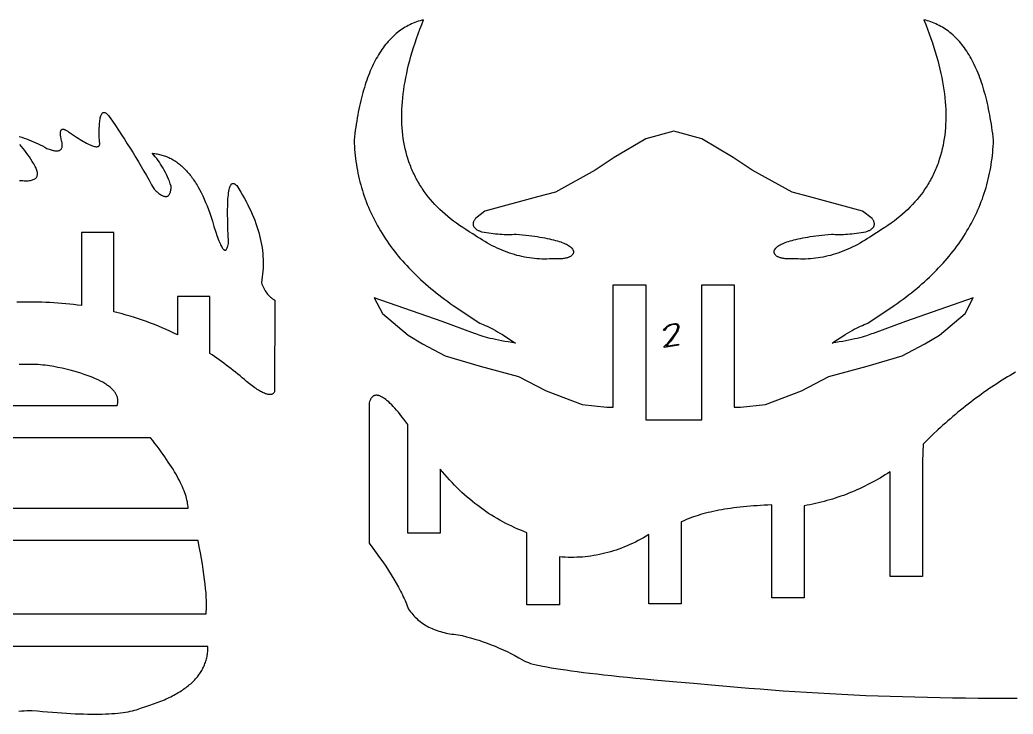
# Model space of a CAD drawing. Extents: x 0.3 to 47.7, y 0.3 to 6.
# Drawn here: x 7.02 to 10.882, y 2.922 to 5.624 of the extents above; entities that cross this region are included whole.
import ezdxf

# ---------------------------------------------------------------- set-up
doc = ezdxf.new("R2010")
doc.units = 0
doc.header["$MEASUREMENT"] = 0
doc.layers.get('0').update_dxf_attribs({"linetype": 'CONTINUOUS'})
doc.layers.add('NUMBERS', color=1, linetype='CONTINUOUS')

msp = doc.modelspace()

# ---------------------------------------------------------------- linework, layer by layer
msp.add_lwpolyline([(9.4533, 4.5933), (9.4533, 4.067), (9.5623, 4.067), (9.6713, 4.067), (9.6713, 4.5933), (9.7726, 4.5933), (9.7973, 4.5933), (9.7973, 4.5682), (9.7973, 4.1422), (9.7973, 4.1171), (9.8221, 4.1171), (9.9191, 4.1268), (10.0588, 4.1796), (10.1655, 4.2357), (10.3147, 4.2764), (10.4507, 4.3166), (10.5388, 4.3632), (10.5955, 4.3974), (10.6949, 4.4808), (10.7269, 4.5417), (10.4628, 4.4505), (10.3372, 4.4039), (10.3316, 4.4014), (10.3253, 4.3989), (10.3185, 4.3964), (10.3112, 4.394), (10.3032, 4.3915), (10.2947, 4.3891), (10.2856, 4.3867), (10.276, 4.3843), (10.2658, 4.382), (10.255, 4.3796), (10.2436, 4.3773), (10.2317, 4.375), (10.2192, 4.3727), (10.2061, 4.3705), (10.1924, 4.3682), (10.1782, 4.366), (10.1889, 4.3733), (10.1992, 4.3802), (10.2093, 4.3868), (10.2192, 4.3931), (10.2287, 4.399), (10.2381, 4.4047), (10.2471, 4.41), (10.2559, 4.4149), (10.2644, 4.4196), (10.2727, 4.4239), (10.2807, 4.4279), (10.2885, 4.4316), (10.296, 4.4349), (10.3032, 4.4379), (10.3102, 4.4406), (10.3169, 4.4429), (10.4196, 4.5123), (10.4312, 4.5204), (10.4426, 4.5286), (10.4538, 4.5368), (10.4648, 4.5451), (10.4757, 4.5534), (10.4864, 4.5619), (10.4969, 4.5703), (10.5072, 4.5789), (10.5174, 4.5875), (10.5274, 4.5961), (10.5372, 4.6048), (10.5468, 4.6136), (10.5562, 4.6225), (10.5655, 4.6314), (10.5746, 4.6403), (10.5836, 4.6493), (10.5923, 4.6584), (10.6009, 4.6676), (10.6093, 4.6768), (10.6175, 4.6861), (10.6256, 4.6954), (10.6334, 4.7048), (10.6411, 4.7143), (10.6487, 4.7238), (10.656, 4.7334), (10.6632, 4.743), (10.6702, 4.7527), (10.677, 4.7625), (10.6836, 4.7723), (10.6901, 4.7822), (10.6964, 4.7922), (10.7025, 4.8022), (10.7084, 4.8123), (10.7142, 4.8224), (10.7198, 4.8326), (10.7252, 4.8429), (10.7304, 4.8532), (10.7355, 4.8636), (10.7404, 4.874), (10.7451, 4.8846), (10.7496, 4.8951), (10.754, 4.9058), (10.7582, 4.9165), (10.7622, 4.9272), (10.766, 4.938), (10.7697, 4.9489), (10.7732, 4.9599), (10.7765, 4.9709), (10.7796, 4.9819), (10.7826, 4.9931), (10.7853, 5.0043), (10.7879, 5.0155), (10.7904, 5.0268), (10.7926, 5.0382), (10.7947, 5.0496), (10.7966, 5.0611), (10.7983, 5.0727), (10.7999, 5.0843), (10.8012, 5.096), (10.8024, 5.1078), (10.8035, 5.1196), (10.8043, 5.1314), (10.805, 5.1434), (10.8055, 5.1554), (10.804, 5.1683), (10.8024, 5.181), (10.8007, 5.1936), (10.799, 5.206), (10.7972, 5.2182), (10.7952, 5.2302), (10.7932, 5.242), (10.7911, 5.2537), (10.7889, 5.2652), (10.7867, 5.2765), (10.7843, 5.2877), (10.7819, 5.2986), (10.7793, 5.3094), (10.7767, 5.32), (10.774, 5.3304), (10.7712, 5.3407), (10.7683, 5.3508), (10.7654, 5.3607), (10.7623, 5.3704), (10.7592, 5.3799), (10.7559, 5.3893), (10.7526, 5.3985), (10.7492, 5.4075), (10.7457, 5.4163), (10.7422, 5.425), (10.7385, 5.4334), (10.7348, 5.4417), (10.7309, 5.4498), (10.727, 5.4578), (10.723, 5.4656), (10.7189, 5.4731), (10.7147, 5.4806), (10.7104, 5.4878), (10.7061, 5.4948), (10.7016, 5.5017), (10.6971, 5.5084), (10.6925, 5.5149), (10.6878, 5.5213), (10.683, 5.5275), (10.6781, 5.5334), (10.6732, 5.5393), (10.6681, 5.5449), (10.663, 5.5503), (10.6577, 5.5556), (10.6524, 5.5607), (10.647, 5.5656), (10.6415, 5.5704), (10.636, 5.575), (10.6303, 5.5794), (10.6246, 5.5836), (10.6187, 5.5876), (10.6128, 5.5915), (10.6068, 5.5951), (10.6007, 5.5986), (10.5945, 5.602), (10.5882, 5.6051), (10.5819, 5.6081), (10.5754, 5.6109), (10.5689, 5.6135), (10.5623, 5.6159), (10.5556, 5.6182), (10.5488, 5.6203), (10.5419, 5.6222), (10.535, 5.6239), (10.5423, 5.6056), (10.5492, 5.5875), (10.5559, 5.5696), (10.5622, 5.5518), (10.5681, 5.5342), (10.5738, 5.5168), (10.5791, 5.4995), (10.5841, 5.4824), (10.5888, 5.4655), (10.5932, 5.4487), (10.5972, 5.4321), (10.6009, 5.4157), (10.6043, 5.3994), (10.6073, 5.3833), (10.6101, 5.3674), (10.6125, 5.3516), (10.6145, 5.336), (10.6163, 5.3206), (10.6177, 5.3053), (10.6188, 5.2902), (10.6196, 5.2753), (10.62, 5.2605), (10.6201, 5.2459), (10.6199, 5.2315), (10.6194, 5.2173), (10.6185, 5.2032), (10.6173, 5.1893), (10.6158, 5.1755), (10.614, 5.1619), (10.6118, 5.1485), (10.6093, 5.1352), (10.6065, 5.1221), (10.6034, 5.1092), (10.5999, 5.0965), (10.5961, 5.0839), (10.592, 5.0715), (10.5898, 5.0653), (10.5875, 5.0592), (10.5852, 5.0532), (10.5828, 5.0471), (10.5803, 5.0412), (10.5777, 5.0352), (10.575, 5.0293), (10.5722, 5.0235), (10.5694, 5.0177), (10.5665, 5.0119), (10.5635, 5.0062), (10.5604, 5.0005), (10.5572, 4.9948), (10.554, 4.9892), (10.5507, 4.9837), (10.5473, 4.9782), (10.5438, 4.9727), (10.5402, 4.9673), (10.5366, 4.9619), (10.5328, 4.9565), (10.5251, 4.9459), (10.5171, 4.9355), (10.5087, 4.9253), (10.5001, 4.9152), (10.491, 4.9053), (10.4817, 4.8956), (10.472, 4.886), (10.4621, 4.8766), (10.4517, 4.8673), (10.4411, 4.8583), (10.4301, 4.8494), (10.4188, 4.8406), (10.4072, 4.8321), (10.3953, 4.8237), (10.383, 4.8154), (10.3704, 4.8074), (10.3575, 4.7995), (10.3442, 4.7917), (10.3347, 4.7851), (10.3252, 4.7786), (10.3157, 4.7725), (10.3062, 4.7665), (10.2966, 4.7608), (10.2871, 4.7553), (10.2775, 4.75), (10.268, 4.745), (10.2584, 4.7402), (10.2488, 4.7356), (10.2392, 4.7312), (10.2296, 4.7271), (10.22, 4.7233), (10.2104, 4.7196), (10.2008, 4.7162), (10.1912, 4.713), (10.1815, 4.7101), (10.1719, 4.7074), (10.1622, 4.7049), (10.1525, 4.7027), (10.1429, 4.7006), (10.1332, 4.6989), (10.1235, 4.6973), (10.1138, 4.696), (10.1041, 4.6949), (10.0943, 4.694), (10.0846, 4.6934), (10.0749, 4.693), (10.0651, 4.6929), (10.0554, 4.693), (10.0456, 4.6933), (10.0358, 4.6938), (10.0257, 4.6934), (10.0162, 4.6933), (10.0074, 4.6935), (9.9992, 4.694), (9.9953, 4.6944), (9.9917, 4.6948), (9.9881, 4.6953), (9.9848, 4.6959), (9.9816, 4.6966), (9.9786, 4.6973), (9.9757, 4.6982), (9.973, 4.699), (9.9705, 4.7), (9.9681, 4.7011), (9.9659, 4.7022), (9.9639, 4.7034), (9.962, 4.7046), (9.9603, 4.706), (9.9587, 4.7074), (9.9573, 4.7089), (9.9561, 4.7104), (9.955, 4.7121), (9.9541, 4.7138), (9.9534, 4.7156), (9.9528, 4.7175), (9.9524, 4.7194), (9.9521, 4.7214), (9.9521, 4.7235), (9.9526, 4.725), (9.9531, 4.7264), (9.9538, 4.7279), (9.9546, 4.7293), (9.9564, 4.7321), (9.9586, 4.7349), (9.9612, 4.7376), (9.9642, 4.7402), (9.9675, 4.7428), (9.9713, 4.7454), (9.9754, 4.7479), (9.9799, 4.7503), (9.9848, 4.7527), (9.99, 4.755), (9.9957, 4.7573), (10.0017, 4.7595), (10.0081, 4.7616), (10.0149, 4.7637), (10.0221, 4.7658), (10.0296, 4.7678), (10.0376, 4.7697), (10.0459, 4.7716), (10.0546, 4.7734), (10.0637, 4.7752), (10.0731, 4.7769), (10.083, 4.7786), (10.0932, 4.7802), (10.1038, 4.7818), (10.1148, 4.7833), (10.1262, 4.7847), (10.1379, 4.7861), (10.15, 4.7875), (10.1626, 4.7887), (10.1755, 4.79), (10.1828, 4.7895), (10.1904, 4.7891), (10.198, 4.7889), (10.2058, 4.7889), (10.2137, 4.7889), (10.2218, 4.7891), (10.23, 4.7895), (10.2383, 4.79), (10.2467, 4.7906), (10.2553, 4.7914), (10.264, 4.7923), (10.2729, 4.7933), (10.2818, 4.7945), (10.291, 4.7958), (10.3002, 4.7973), (10.3096, 4.7989), (10.3155, 4.8011), (10.3183, 4.8023), (10.3209, 4.8035), (10.3233, 4.8047), (10.3256, 4.806), (10.3278, 4.8073), (10.3298, 4.8086), (10.3317, 4.81), (10.3334, 4.8114), (10.335, 4.8129), (10.3364, 4.8143), (10.3376, 4.8158), (10.3388, 4.8174), (10.3397, 4.8189), (10.3405, 4.8206), (10.3412, 4.8222), (10.3417, 4.8239), (10.3421, 4.8256), (10.3423, 4.8273), (10.3424, 4.8291), (10.3423, 4.8309), (10.3421, 4.8328), (10.3418, 4.8346), (10.3412, 4.8366), (10.3406, 4.8385), (10.3398, 4.8405), (10.3388, 4.8425), (10.3377, 4.8445), (10.3364, 4.8466), (10.335, 4.8487), (10.3335, 4.8509), (10.2966, 4.8788), (10.092, 4.9353), (10.0222, 4.953), (9.8677, 5.0386), (9.7935, 5.0887), (9.6714, 5.1608), (9.5623, 5.1913), (9.4532, 5.1608), (9.3311, 5.0887), (9.2569, 5.0386), (9.1024, 4.953), (9.0326, 4.9353), (8.828, 4.8788), (8.7911, 4.8509), (8.7896, 4.8487), (8.7882, 4.8466), (8.7869, 4.8445), (8.7858, 4.8425), (8.7848, 4.8405), (8.784, 4.8385), (8.7834, 4.8366), (8.7828, 4.8346), (8.7825, 4.8328), (8.7823, 4.8309), (8.7822, 4.8291), (8.7823, 4.8273), (8.7825, 4.8256), (8.7829, 4.8239), (8.7834, 4.8222), (8.7841, 4.8206), (8.7849, 4.8189), (8.7858, 4.8174), (8.787, 4.8158), (8.7882, 4.8143), (8.7896, 4.8129), (8.7912, 4.8114), (8.7929, 4.81), (8.7948, 4.8086), (8.7968, 4.8073), (8.7989, 4.806), (8.8013, 4.8047), (8.8037, 4.8035), (8.8063, 4.8023), (8.8091, 4.8011), (8.815, 4.7989), (8.8244, 4.7973), (8.8336, 4.7958), (8.8427, 4.7945), (8.8517, 4.7933), (8.8606, 4.7923), (8.8693, 4.7914), (8.8779, 4.7906), (8.8863, 4.79), (8.8946, 4.7895), (8.9028, 4.7891), (8.9109, 4.7889), (8.9188, 4.7889), (8.9266, 4.7889), (8.9342, 4.7891), (8.9418, 4.7895), (8.9491, 4.79), (8.962, 4.7887), (8.9746, 4.7875), (8.9867, 4.7861), (8.9984, 4.7847), (9.0098, 4.7833), (9.0208, 4.7818), (9.0314, 4.7802), (9.0416, 4.7786), (9.0515, 4.7769), (9.0609, 4.7752), (9.07, 4.7734), (9.0787, 4.7716), (9.087, 4.7697), (9.095, 4.7678), (9.1025, 4.7658), (9.1097, 4.7637), (9.1165, 4.7616), (9.1229, 4.7595), (9.1289, 4.7573), (9.1346, 4.755), (9.1398, 4.7527), (9.1447, 4.7503), (9.1492, 4.7479), (9.1533, 4.7454), (9.1571, 4.7428), (9.1604, 4.7402), (9.1634, 4.7376), (9.166, 4.7349), (9.1682, 4.7321), (9.17, 4.7293), (9.1708, 4.7279), (9.1715, 4.7264), (9.172, 4.725), (9.1725, 4.7235), (9.1724, 4.7214), (9.1722, 4.7194), (9.1718, 4.7175), (9.1712, 4.7156), (9.1705, 4.7138), (9.1696, 4.7121), (9.1685, 4.7104), (9.1673, 4.7089), (9.1659, 4.7074), (9.1643, 4.706), (9.1626, 4.7046), (9.1607, 4.7034), (9.1587, 4.7022), (9.1565, 4.7011), (9.1541, 4.7), (9.1516, 4.699), (9.1489, 4.6982), (9.146, 4.6973), (9.143, 4.6966), (9.1398, 4.6959), (9.1364, 4.6953), (9.1329, 4.6948), (9.1293, 4.6944), (9.1254, 4.694), (9.1172, 4.6935), (9.1084, 4.6933), (9.0989, 4.6934), (9.0888, 4.6938), (9.079, 4.6933), (9.0692, 4.693), (9.0595, 4.6929), (9.0497, 4.693), (9.04, 4.6934), (9.0303, 4.694), (9.0205, 4.6949), (9.0108, 4.696), (9.0011, 4.6973), (8.9914, 4.6989), (8.9817, 4.7006), (8.9721, 4.7027), (8.9624, 4.7049), (8.9527, 4.7074), (8.9431, 4.7101), (8.9334, 4.713), (8.9238, 4.7162), (8.9142, 4.7196), (8.9046, 4.7233), (8.895, 4.7271), (8.8854, 4.7312), (8.8758, 4.7356), (8.8662, 4.7402), (8.8566, 4.745), (8.8471, 4.75), (8.8375, 4.7553), (8.828, 4.7608), (8.8184, 4.7665), (8.8089, 4.7725), (8.7994, 4.7786), (8.7899, 4.7851), (8.7804, 4.7917), (8.7671, 4.7995), (8.7542, 4.8074), (8.7416, 4.8154), (8.7293, 4.8237), (8.7174, 4.8321), (8.7058, 4.8406), (8.6945, 4.8494), (8.6835, 4.8583), (8.6729, 4.8673), (8.6625, 4.8766), (8.6526, 4.886), (8.6429, 4.8956), (8.6336, 4.9053), (8.6245, 4.9152), (8.6159, 4.9253), (8.6075, 4.9355), (8.5995, 4.9459), (8.5918, 4.9565), (8.588, 4.9619), (8.5844, 4.9673), (8.5808, 4.9727), (8.5773, 4.9782), (8.5739, 4.9837), (8.5706, 4.9892), (8.5673, 4.9948), (8.5642, 5.0005), (8.5611, 5.0062), (8.5581, 5.0119), (8.5552, 5.0177), (8.5524, 5.0235), (8.5496, 5.0293), (8.5469, 5.0352), (8.5443, 5.0412), (8.5418, 5.0471), (8.5394, 5.0532), (8.5371, 5.0592), (8.5348, 5.0653), (8.5326, 5.0715), (8.5285, 5.0839), (8.5247, 5.0965), (8.5212, 5.1092), (8.5181, 5.1221), (8.5153, 5.1352), (8.5128, 5.1485), (8.5106, 5.1619), (8.5088, 5.1755), (8.5073, 5.1893), (8.5061, 5.2032), (8.5052, 5.2173), (8.5047, 5.2315), (8.5045, 5.2459), (8.5046, 5.2605), (8.505, 5.2753), (8.5058, 5.2902), (8.5069, 5.3053), (8.5083, 5.3206), (8.5101, 5.336), (8.5121, 5.3516), (8.5145, 5.3674), (8.5173, 5.3833), (8.5203, 5.3994), (8.5237, 5.4157), (8.5274, 5.4321), (8.5314, 5.4487), (8.5358, 5.4655), (8.5404, 5.4824), (8.5455, 5.4995), (8.5508, 5.5168), (8.5564, 5.5342), (8.5624, 5.5518), (8.5687, 5.5696), (8.5754, 5.5875), (8.5823, 5.6056), (8.5896, 5.6239), (8.5827, 5.6222), (8.5758, 5.6203), (8.569, 5.6182), (8.5623, 5.6159), (8.5557, 5.6135), (8.5492, 5.6109), (8.5427, 5.6081), (8.5364, 5.6051), (8.5301, 5.602), (8.5239, 5.5986), (8.5178, 5.5951), (8.5118, 5.5915), (8.5059, 5.5876), (8.5, 5.5836), (8.4943, 5.5794), (8.4886, 5.575), (8.4831, 5.5704), (8.4776, 5.5656), (8.4722, 5.5607), (8.4669, 5.5556), (8.4616, 5.5503), (8.4565, 5.5449), (8.4514, 5.5393), (8.4465, 5.5334), (8.4416, 5.5275), (8.4368, 5.5213), (8.4321, 5.5149), (8.4275, 5.5084), (8.423, 5.5017), (8.4185, 5.4948), (8.4142, 5.4878), (8.4099, 5.4806), (8.4057, 5.4731), (8.4016, 5.4656), (8.3976, 5.4578), (8.3937, 5.4498), (8.3898, 5.4417), (8.3861, 5.4334), (8.3824, 5.425), (8.3788, 5.4163), (8.3754, 5.4075), (8.372, 5.3985), (8.3686, 5.3893), (8.3654, 5.3799), (8.3623, 5.3704), (8.3592, 5.3607), (8.3563, 5.3508), (8.3534, 5.3407), (8.3506, 5.3304), (8.3479, 5.32), (8.3453, 5.3094), (8.3427, 5.2986), (8.3403, 5.2877), (8.3379, 5.2765), (8.3357, 5.2652), (8.3335, 5.2537), (8.3314, 5.242), (8.3294, 5.2302), (8.3274, 5.2182), (8.3256, 5.206), (8.3239, 5.1936), (8.3222, 5.181), (8.3206, 5.1683), (8.3191, 5.1554), (8.3196, 5.1434), (8.3203, 5.1314), (8.3211, 5.1196), (8.3222, 5.1078), (8.3234, 5.096), (8.3247, 5.0843), (8.3263, 5.0727), (8.328, 5.0611), (8.3299, 5.0496), (8.332, 5.0382), (8.3342, 5.0268), (8.3367, 5.0155), (8.3393, 5.0043), (8.342, 4.9931), (8.345, 4.9819), (8.3481, 4.9709), (8.3514, 4.9599), (8.3549, 4.9489), (8.3586, 4.938), (8.3624, 4.9272), (8.3664, 4.9165), (8.3706, 4.9058), (8.375, 4.8951), (8.3795, 4.8846), (8.3842, 4.874), (8.3891, 4.8636), (8.3941, 4.8532), (8.3994, 4.8429), (8.4048, 4.8326), (8.4104, 4.8224), (8.4162, 4.8123), (8.4221, 4.8022), (8.4282, 4.7922), (8.4345, 4.7822), (8.441, 4.7723), (8.4476, 4.7625), (8.4544, 4.7527), (8.4614, 4.743), (8.4686, 4.7334), (8.4759, 4.7238), (8.4835, 4.7143), (8.4912, 4.7048), (8.499, 4.6954), (8.5071, 4.6861), (8.5153, 4.6768), (8.5237, 4.6676), (8.5323, 4.6584), (8.541, 4.6493), (8.55, 4.6403), (8.5591, 4.6314), (8.5683, 4.6225), (8.5778, 4.6136), (8.5874, 4.6048), (8.5972, 4.5961), (8.6072, 4.5875), (8.6174, 4.5789), (8.6277, 4.5703), (8.6382, 4.5619), (8.6489, 4.5534), (8.6598, 4.5451), (8.6708, 4.5368), (8.682, 4.5286), (8.6934, 4.5204), (8.705, 4.5123), (8.8077, 4.4429), (8.8144, 4.4406), (8.8214, 4.4379), (8.8286, 4.4349), (8.8361, 4.4316), (8.8439, 4.4279), (8.8519, 4.4239), (8.8602, 4.4196), (8.8687, 4.4149), (8.8775, 4.41), (8.8865, 4.4047), (8.8959, 4.399), (8.9054, 4.3931), (8.9153, 4.3868), (8.9254, 4.3802), (8.9357, 4.3733), (8.9464, 4.366), (8.9321, 4.3682), (8.9185, 4.3705), (8.9054, 4.3727), (8.8929, 4.375), (8.881, 4.3773), (8.8696, 4.3796), (8.8588, 4.382), (8.8486, 4.3843), (8.839, 4.3867), (8.8299, 4.3891), (8.8214, 4.3915), (8.8134, 4.394), (8.8061, 4.3964), (8.7992, 4.3989), (8.793, 4.4014), (8.7873, 4.4039), (8.6618, 4.4505), (8.3977, 4.5417), (8.4296, 4.4808), (8.5291, 4.3974), (8.5858, 4.3632), (8.6739, 4.3166), (8.8099, 4.2764), (8.9591, 4.2357), (9.0658, 4.1796), (9.2055, 4.1268), (9.3025, 4.1171), (9.3273, 4.1171), (9.3273, 4.1422), (9.3273, 4.5682), (9.3273, 4.5933), (9.352, 4.5933)], close=True)
for points in [[(7.0172, 5.1696), (7.0267, 5.1667), (7.0362, 5.1636), (7.0455, 5.1603), (7.0547, 5.1569), (7.0638, 5.1533), (7.0728, 5.1496), (7.0817, 5.1457), (7.0905, 5.1416), (7.0992, 5.1374), (7.1077, 5.133), (7.1162, 5.1284), (7.1245, 5.1237), (7.129, 5.122), (7.1332, 5.1204), (7.1373, 5.1191), (7.1413, 5.1178), (7.145, 5.1168), (7.1486, 5.116), (7.152, 5.1153), (7.1553, 5.1147), (7.1584, 5.1144), (7.1613, 5.1142), (7.164, 5.1142), (7.1666, 5.1144), (7.169, 5.1147), (7.1712, 5.1152), (7.1733, 5.1159), (7.1751, 5.1167), (7.1769, 5.1177), (7.1784, 5.1189), (7.1798, 5.1203), (7.181, 5.1218), (7.182, 5.1235), (7.1829, 5.1253), (7.1836, 5.1274), (7.1841, 5.1296), (7.1844, 5.132), (7.1846, 5.1345), (7.1846, 5.1372), (7.1845, 5.1401), (7.1841, 5.1432), (7.1836, 5.1464), (7.183, 5.1498), (7.1821, 5.1534), (7.1803, 5.1613), (7.1789, 5.1685), (7.178, 5.1749), (7.1777, 5.1778), (7.1775, 5.1805), (7.1775, 5.183), (7.1776, 5.1854), (7.1777, 5.1875), (7.178, 5.1895), (7.1784, 5.1912), (7.179, 5.1928), (7.1796, 5.1942), (7.1804, 5.1954), (7.1813, 5.1964), (7.1822, 5.1972), (7.1834, 5.1978), (7.1846, 5.1982), (7.1859, 5.1984), (7.1874, 5.1985), (7.1889, 5.1983), (7.1906, 5.198), (7.1924, 5.1975), (7.1944, 5.1967), (7.1964, 5.1958), (7.1985, 5.1947), (7.2008, 5.1934), (7.2032, 5.1919), (7.2057, 5.1902), (7.2083, 5.1884), (7.2246, 5.1773), (7.2398, 5.1673), (7.2469, 5.1628), (7.2537, 5.1586), (7.2603, 5.1547), (7.2665, 5.151), (7.2725, 5.1477), (7.2782, 5.1446), (7.2836, 5.1418), (7.2886, 5.1394), (7.2934, 5.1372), (7.2979, 5.1353), (7.3021, 5.1337), (7.306, 5.1324), (7.3096, 5.1314), (7.313, 5.1307), (7.316, 5.1303), (7.3187, 5.1302), (7.3212, 5.1304), (7.3233, 5.1308), (7.3243, 5.1312), (7.3252, 5.1316), (7.326, 5.1321), (7.3268, 5.1327), (7.3274, 5.1333), (7.328, 5.134), (7.3285, 5.1348), (7.329, 5.1356), (7.3294, 5.1366), (7.3297, 5.1376), (7.3301, 5.1398), (7.3302, 5.1423), (7.33, 5.1451), (7.3295, 5.1483), (7.3287, 5.1517), (7.3283, 5.1702), (7.3282, 5.1788), (7.3282, 5.187), (7.3283, 5.1948), (7.3285, 5.2022), (7.3288, 5.2091), (7.3292, 5.2157), (7.3296, 5.2218), (7.3302, 5.2275), (7.3309, 5.2328), (7.3317, 5.2377), (7.3325, 5.2422), (7.3335, 5.2462), (7.3346, 5.2498), (7.3357, 5.2531), (7.337, 5.2559), (7.3383, 5.2582), (7.3397, 5.2602), (7.3413, 5.2617), (7.3421, 5.2624), (7.3429, 5.2629), (7.3437, 5.2633), (7.3446, 5.2636), (7.3455, 5.2638), (7.3464, 5.2639), (7.3474, 5.2639), (7.3484, 5.2638), (7.3493, 5.2636), (7.3504, 5.2632), (7.3525, 5.2623), (7.3547, 5.2609), (7.357, 5.2591), (7.3594, 5.2569), (7.3619, 5.2543), (7.3644, 5.2513), (7.3671, 5.2478), (7.3792, 5.2301), (7.3912, 5.2124), (7.403, 5.1947), (7.4147, 5.177), (7.4261, 5.1593), (7.4375, 5.1416), (7.4486, 5.1239), (7.4596, 5.1062), (7.4704, 5.0885), (7.4811, 5.0708), (7.4916, 5.0531), (7.5019, 5.0354), (7.5121, 5.0177), (7.5221, 5), (7.5319, 4.9823), (7.5416, 4.9646), (7.5456, 4.9608), (7.5495, 4.9574), (7.5532, 4.9542), (7.5568, 4.9512), (7.5603, 4.9485), (7.5636, 4.9461), (7.5669, 4.944), (7.57, 4.9421), (7.573, 4.9405), (7.5759, 4.9391), (7.5786, 4.938), (7.5812, 4.9372), (7.5837, 4.9367), (7.5861, 4.9364), (7.5884, 4.9364), (7.5905, 4.9366), (7.5925, 4.9371), (7.5944, 4.9379), (7.5962, 4.939), (7.5978, 4.9403), (7.5993, 4.9419), (7.6007, 4.9437), (7.602, 4.9458), (7.6031, 4.9482), (7.6042, 4.9508), (7.6051, 4.9538), (7.6059, 4.9569), (7.6065, 4.9604), (7.6071, 4.9641), (7.6075, 4.9681), (7.6078, 4.9723), (7.6079, 4.9768), (7.6046, 4.9862), (7.6011, 4.9955), (7.5974, 5.0045), (7.5935, 5.0133), (7.5895, 5.022), (7.5854, 5.0304), (7.581, 5.0387), (7.5765, 5.0468), (7.5719, 5.0546), (7.567, 5.0623), (7.5621, 5.0698), (7.5569, 5.0771), (7.5516, 5.0843), (7.5461, 5.0912), (7.5405, 5.0979), (7.5346, 5.1045), (7.5395, 5.104), (7.5443, 5.1035), (7.549, 5.1029), (7.5538, 5.1021), (7.5584, 5.1012), (7.5631, 5.1002), (7.5677, 5.0991), (7.5723, 5.0978), (7.5768, 5.0965), (7.5813, 5.095), (7.5858, 5.0934), (7.5902, 5.0917), (7.5946, 5.0899), (7.5989, 5.0879), (7.6032, 5.0859), (7.6075, 5.0837), (7.6117, 5.0814), (7.6159, 5.079), (7.6201, 5.0764), (7.6242, 5.0738), (7.6283, 5.071), (7.6324, 5.0681), (7.6364, 5.0651), (7.6403, 5.062), (7.6443, 5.0588), (7.6482, 5.0554), (7.652, 5.0519), (7.6558, 5.0483), (7.6596, 5.0446), (7.6634, 5.0408), (7.6671, 5.0368), (7.6708, 5.0328), (7.6744, 5.0286), (7.678, 5.0243), (7.6816, 5.0199), (7.6851, 5.0153), (7.6886, 5.0107), (7.692, 5.0059), (7.6954, 5.001), (7.6988, 4.996), (7.7021, 4.9909), (7.7054, 4.9856), (7.7087, 4.9803), (7.7119, 4.9748), (7.7182, 4.9635), (7.7244, 4.9517), (7.7305, 4.9394), (7.7363, 4.9267), (7.7421, 4.9135), (7.7477, 4.8998), (7.7531, 4.8857), (7.7584, 4.8711), (7.7635, 4.856), (7.7685, 4.8405), (7.7745, 4.82), (7.7802, 4.8015), (7.7829, 4.7931), (7.7856, 4.7851), (7.7882, 4.7777), (7.7908, 4.7708), (7.7932, 4.7643), (7.7956, 4.7584), (7.798, 4.7531), (7.8002, 4.7482), (7.8024, 4.7438), (7.8046, 4.74), (7.8066, 4.7366), (7.8086, 4.7338), (7.8106, 4.7315), (7.8124, 4.7297), (7.8133, 4.729), (7.8142, 4.7284), (7.8151, 4.728), (7.816, 4.7276), (7.8168, 4.7274), (7.8176, 4.7274), (7.8184, 4.7274), (7.8192, 4.7276), (7.82, 4.7279), (7.8207, 4.7284), (7.8215, 4.729), (7.8222, 4.7297), (7.8229, 4.7305), (7.8236, 4.7314), (7.8249, 4.7337), (7.8261, 4.7366), (7.8273, 4.7399), (7.8284, 4.7437), (7.8295, 4.7481), (7.8304, 4.7529), (7.8313, 4.7583), (7.8296, 4.7913), (7.8289, 4.8069), (7.8284, 4.8218), (7.828, 4.836), (7.8277, 4.8497), (7.8275, 4.8626), (7.8274, 4.875), (7.8275, 4.8867), (7.8277, 4.8977), (7.828, 4.9082), (7.8284, 4.9179), (7.8289, 4.9271), (7.8296, 4.9356), (7.8304, 4.9434), (7.8313, 4.9506), (7.8324, 4.9572), (7.8335, 4.9631), (7.8348, 4.9684), (7.8362, 4.973), (7.8378, 4.977), (7.8386, 4.9788), (7.8394, 4.9804), (7.8403, 4.9818), (7.8412, 4.9831), (7.8421, 4.9842), (7.8431, 4.9851), (7.8441, 4.9859), (7.8451, 4.9866), (7.8462, 4.987), (7.8473, 4.9873), (7.8484, 4.9875), (7.8496, 4.9875), (7.8507, 4.9873), (7.8519, 4.987), (7.8532, 4.9865), (7.8545, 4.9859), (7.8558, 4.985), (7.8571, 4.9841), (7.8585, 4.9829), (7.8599, 4.9816), (7.8627, 4.9786), (7.8707, 4.9661), (7.8784, 4.9538), (7.8857, 4.9414), (7.8927, 4.9291), (7.8994, 4.9168), (7.9057, 4.9046), (7.9118, 4.8924), (7.9175, 4.8802), (7.9229, 4.8681), (7.928, 4.8561), (7.9327, 4.844), (7.9372, 4.832), (7.9413, 4.8201), (7.9451, 4.8082), (7.9486, 4.7963), (7.9517, 4.7845), (7.9546, 4.7727), (7.9571, 4.761), (7.9593, 4.7493), (7.9612, 4.7376), (7.9627, 4.726), (7.964, 4.7144), (7.9649, 4.7029), (7.9655, 4.6914), (7.9658, 4.68), (7.9657, 4.6686), (7.9654, 4.6572), (7.9647, 4.6458), (7.9637, 4.6346), (7.9623, 4.6233), (7.9607, 4.6121), (7.9587, 4.6009), (7.9608, 4.5952), (7.963, 4.5897), (7.9654, 4.5844), (7.9679, 4.5793), (7.9706, 4.5744), (7.9735, 4.5696), (7.9765, 4.5651), (7.9797, 4.5607), (7.983, 4.5566), (7.9865, 4.5526), (7.9902, 4.5488), (7.9941, 4.5452), (7.9981, 4.5418), (8.0022, 4.5386), (8.0066, 4.5356), (8.0111, 4.5328), (8.0098, 4.1761), (8.0087, 4.1741), (8.0074, 4.1723), (8.006, 4.1707), (8.0045, 4.1693), (8.0028, 4.1681), (8.001, 4.1671), (7.999, 4.1664), (7.9968, 4.1658), (7.9946, 4.1655), (7.9921, 4.1654), (7.9896, 4.1655), (7.9868, 4.1658), (7.984, 4.1663), (7.9809, 4.167), (7.9778, 4.168), (7.9744, 4.1691), (7.971, 4.1705), (7.9674, 4.172), (7.9636, 4.1738), (7.9597, 4.1758), (7.9556, 4.178), (7.9514, 4.1805), (7.947, 4.1831), (7.9425, 4.1859), (7.9379, 4.189), (7.9331, 4.1923), (7.923, 4.1994), (7.9124, 4.2074), (7.9011, 4.2163), (7.8928, 4.2236), (7.8843, 4.231), (7.8757, 4.2382), (7.8669, 4.2455), (7.8581, 4.2526), (7.8492, 4.2598), (7.8402, 4.2668), (7.8312, 4.2738), (7.8222, 4.2806), (7.8131, 4.2874), (7.804, 4.2941), (7.7949, 4.3007), (7.7858, 4.3071), (7.7768, 4.3134), (7.7678, 4.3196), (7.7588, 4.3256), (7.7588, 4.5474), (7.6329, 4.5474), (7.6328, 4.398), (7.6182, 4.4051), (7.6034, 4.412), (7.5884, 4.4187), (7.5733, 4.4252), (7.5581, 4.4315), (7.5428, 4.4377), (7.5273, 4.4436), (7.5118, 4.4494), (7.4962, 4.4549), (7.4805, 4.4602), (7.4648, 4.4654), (7.449, 4.4703), (7.4331, 4.475), (7.4172, 4.4795), (7.4013, 4.4838), (7.3854, 4.4878), (7.3854, 4.7957), (7.2594, 4.7957), (7.2594, 4.5119), (7.2441, 4.514), (7.2288, 4.5159), (7.2135, 4.5176), (7.1982, 4.5192), (7.1828, 4.5206), (7.1673, 4.5218), (7.1519, 4.5228), (7.1363, 4.5237), (7.1206, 4.5244), (7.1049, 4.5249), (7.0891, 4.5253), (7.0732, 4.5255), (7.0571, 4.5255), (7.0409, 4.5254), (7.0246, 4.5251), (7.0081, 4.5247)], [(7.0186, 4.9992), (7.0249, 4.9986), (7.031, 4.9981), (7.0367, 4.9978), (7.0422, 4.9977), (7.0473, 4.9977), (7.0521, 4.998), (7.0567, 4.9984), (7.0609, 4.999), (7.0648, 4.9998), (7.0684, 5.0008), (7.0717, 5.002), (7.0747, 5.0033), (7.0774, 5.0048), (7.0798, 5.0065), (7.0819, 5.0084), (7.0837, 5.0105), (7.0852, 5.0127), (7.0863, 5.0151), (7.0872, 5.0177), (7.0878, 5.0205), (7.088, 5.0235), (7.088, 5.0266), (7.0876, 5.03), (7.087, 5.0335), (7.086, 5.0372), (7.0848, 5.041), (7.0832, 5.0451), (7.0813, 5.0493), (7.0792, 5.0538), (7.0736, 5.0633), (7.068, 5.0726), (7.0623, 5.0816), (7.0565, 5.0905), (7.0505, 5.0991), (7.0445, 5.1075), (7.0383, 5.1157), (7.032, 5.1237), (7.0257, 5.1314), (7.0192, 5.139)], [(6.8972, 4.1234), (7.3986, 4.1234), (7.3994, 4.1263), (7.3999, 4.1293), (7.4004, 4.1322), (7.4007, 4.1351), (7.4009, 4.138), (7.4009, 4.1408), (7.4007, 4.1437), (7.4005, 4.1465), (7.4, 4.1493), (7.3995, 4.1521), (7.3987, 4.1548), (7.3979, 4.1576), (7.3969, 4.1603), (7.3957, 4.163), (7.3944, 4.1657), (7.3929, 4.1684), (7.3913, 4.1711), (7.3896, 4.1737), (7.3877, 4.1763), (7.3857, 4.1789), (7.3835, 4.1815), (7.3812, 4.1841), (7.3787, 4.1866), (7.3761, 4.1891), (7.3733, 4.1916), (7.3704, 4.1941), (7.3673, 4.1966), (7.3641, 4.1991), (7.3607, 4.2015), (7.3572, 4.2039), (7.3536, 4.2063), (7.3498, 4.2087), (7.3418, 4.2134), (7.3332, 4.218), (7.324, 4.2225), (7.3142, 4.227), (7.3038, 4.2314), (7.2929, 4.2357), (7.2813, 4.24), (7.2692, 4.2442), (7.2565, 4.2483), (7.2432, 4.2523), (7.2293, 4.2563), (7.2148, 4.2601), (7.1998, 4.2639), (7.1841, 4.2677), (7.1679, 4.2713), (7.1511, 4.2749), (7.1433, 4.2763), (7.1352, 4.2776), (7.1268, 4.2787), (7.1182, 4.2797), (7.1093, 4.2806), (7.1001, 4.2814), (7.0906, 4.282), (7.0808, 4.2824), (7.0708, 4.2828), (7.0605, 4.283), (7.05, 4.2831), (7.0391, 4.283), (7.028, 4.2828), (7.0166, 4.2825)], [(10.8914, 4.2526), (10.8809, 4.2465), (10.8704, 4.2403), (10.8599, 4.234), (10.8495, 4.2277), (10.8391, 4.2212), (10.8288, 4.2146), (10.8185, 4.2079), (10.8082, 4.2012), (10.7979, 4.1943), (10.7877, 4.1874), (10.7775, 4.1803), (10.7673, 4.1732), (10.7571, 4.1659), (10.747, 4.1586), (10.7369, 4.1512), (10.7269, 4.1437), (10.7169, 4.136), (10.7069, 4.1283), (10.6969, 4.1205), (10.687, 4.1126), (10.6771, 4.1046), (10.6672, 4.0965), (10.6574, 4.0883), (10.6476, 4.08), (10.6378, 4.0717), (10.6281, 4.0632), (10.6184, 4.0546), (10.6087, 4.0459), (10.599, 4.0372), (10.5894, 4.0283), (10.5702, 4.0103), (10.5512, 3.9919), (10.5323, 3.9732), (10.5293, 3.907), (10.5293, 3.4571), (10.4033, 3.4571), (10.4033, 3.8651), (10.3937, 3.8588), (10.384, 3.8527), (10.3743, 3.8467), (10.3645, 3.8409), (10.3547, 3.8352), (10.3448, 3.8296), (10.3348, 3.8242), (10.3248, 3.8189), (10.3148, 3.8137), (10.3047, 3.8087), (10.2945, 3.8038), (10.2843, 3.7991), (10.2741, 3.7944), (10.2638, 3.79), (10.2534, 3.7856), (10.243, 3.7814), (10.2325, 3.7773), (10.222, 3.7734), (10.2114, 3.7696), (10.2008, 3.7659), (10.1901, 3.7624), (10.1794, 3.759), (10.1686, 3.7558), (10.1578, 3.7527), (10.1469, 3.7497), (10.1359, 3.7468), (10.1249, 3.7441), (10.1139, 3.7415), (10.1028, 3.7391), (10.0916, 3.7368), (10.0804, 3.7346), (10.0692, 3.7326), (10.0692, 3.3751), (9.9432, 3.3751), (9.9432, 3.7361), (9.9286, 3.7355), (9.9142, 3.7348), (9.9001, 3.734), (9.8862, 3.7331), (9.8725, 3.7322), (9.8591, 3.7311), (9.8459, 3.7299), (9.8329, 3.7287), (9.8202, 3.7273), (9.8077, 3.7259), (9.7954, 3.7243), (9.7834, 3.7227), (9.7715, 3.7209), (9.76, 3.7191), (9.7486, 3.7172), (9.7375, 3.7152), (9.7267, 3.7131), (9.716, 3.7108), (9.7056, 3.7085), (9.6955, 3.7061), (9.6855, 3.7036), (9.6758, 3.701), (9.6663, 3.6983), (9.6571, 3.6956), (9.6481, 3.6927), (9.6393, 3.6897), (9.6308, 3.6866), (9.6225, 3.6835), (9.6144, 3.6802), (9.6066, 3.6768), (9.599, 3.6734), (9.5916, 3.6699), (9.5916, 3.3507), (9.4656, 3.3507), (9.4656, 3.621), (9.4552, 3.6147), (9.4446, 3.6086), (9.4341, 3.6028), (9.4235, 3.5972), (9.413, 3.5918), (9.4023, 3.5866), (9.3917, 3.5817), (9.381, 3.577), (9.3704, 3.5726), (9.3596, 3.5683), (9.3489, 3.5643), (9.3381, 3.5606), (9.3274, 3.557), (9.3165, 3.5537), (9.3057, 3.5507), (9.2948, 3.5478), (9.2839, 3.5452), (9.273, 3.5428), (9.2621, 3.5407), (9.2511, 3.5388), (9.2401, 3.5371), (9.2291, 3.5357), (9.2181, 3.5344), (9.207, 3.5334), (9.1959, 3.5327), (9.1848, 3.5322), (9.1736, 3.5319), (9.1625, 3.5318), (9.1513, 3.532), (9.14, 3.5324), (9.1288, 3.533), (9.1175, 3.5339), (9.1175, 3.3472), (8.9916, 3.3472), (8.9916, 3.628), (8.9795, 3.6326), (8.9675, 3.6374), (8.9557, 3.6423), (8.9439, 3.6475), (8.9322, 3.6529), (8.9207, 3.6585), (8.9092, 3.6643), (8.8978, 3.6703), (8.8865, 3.6765), (8.8754, 3.6829), (8.8643, 3.6895), (8.8533, 3.6963), (8.8424, 3.7033), (8.8316, 3.7106), (8.8209, 3.718), (8.8103, 3.7256), (8.7998, 3.7335), (8.7894, 3.7415), (8.7791, 3.7498), (8.7689, 3.7582), (8.7588, 3.7669), (8.7487, 3.7757), (8.7388, 3.7848), (8.729, 3.7941), (8.7193, 3.8035), (8.7096, 3.8132), (8.7001, 3.8231), (8.6907, 3.8332), (8.6813, 3.8435), (8.6721, 3.8539), (8.663, 3.8646), (8.6539, 3.8755), (8.6539, 3.6261), (8.5279, 3.6261), (8.5279, 4.0496), (8.5202, 4.06), (8.5127, 4.07), (8.5054, 4.0794), (8.4983, 4.0883), (8.4914, 4.0967), (8.4847, 4.1047), (8.4781, 4.1121), (8.4718, 4.119), (8.4656, 4.1254), (8.4597, 4.1313), (8.4539, 4.1367), (8.4484, 4.1416), (8.443, 4.1459), (8.4378, 4.1498), (8.4329, 4.1532), (8.4281, 4.1561), (8.4235, 4.1584), (8.4213, 4.1594), (8.4191, 4.1603), (8.417, 4.161), (8.4149, 4.1616), (8.4129, 4.1621), (8.4109, 4.1625), (8.409, 4.1627), (8.4071, 4.1628), (8.4053, 4.1628), (8.4035, 4.1627), (8.4018, 4.1624), (8.4001, 4.162), (8.3984, 4.1615), (8.3968, 4.1609), (8.3953, 4.1601), (8.3938, 4.1592), (8.3924, 4.1582), (8.391, 4.157), (8.3896, 4.1557), (8.3883, 4.1543), (8.3871, 4.1528), (8.3859, 4.1511), (8.3847, 4.1494), (8.3836, 4.1475), (8.3826, 4.1454), (8.3816, 4.1433), (8.3806, 4.141), (8.3797, 4.1386), (8.3781, 4.1334), (8.3781, 3.5871), (8.3921, 3.5684), (8.4055, 3.5501), (8.4183, 3.5321), (8.4305, 3.5145), (8.4422, 3.4972), (8.4532, 3.4803), (8.4637, 3.4637), (8.4735, 3.4475), (8.4828, 3.4317), (8.4915, 3.4162), (8.4996, 3.401), (8.5034, 3.3936), (8.5071, 3.3862), (8.5106, 3.3789), (8.514, 3.3718), (8.5173, 3.3647), (8.5203, 3.3577), (8.5233, 3.3508), (8.5261, 3.344), (8.5287, 3.3372), (8.5312, 3.3306), (8.5351, 3.325), (8.5392, 3.3197), (8.5433, 3.3144), (8.5476, 3.3094), (8.5521, 3.3045), (8.5566, 3.2997), (8.5613, 3.2951), (8.5662, 3.2907), (8.5712, 3.2864), (8.5763, 3.2823), (8.5816, 3.2783), (8.587, 3.2745), (8.5925, 3.2708), (8.5982, 3.2673), (8.604, 3.264), (8.6099, 3.2608), (8.616, 3.2578), (8.6222, 3.2549), (8.6286, 3.2522), (8.635, 3.2496), (8.6417, 3.2472), (8.6484, 3.245), (8.6553, 3.2429), (8.6624, 3.2409), (8.6695, 3.2392), (8.6768, 3.2375), (8.6843, 3.2361), (8.6919, 3.2348), (8.6996, 3.2336), (8.7074, 3.2326), (8.7154, 3.2318), (8.7235, 3.2311), (8.74, 3.2274), (8.7563, 3.2233), (8.7725, 3.2189), (8.7887, 3.2142), (8.8047, 3.2092), (8.8206, 3.2039), (8.8364, 3.1982), (8.8521, 3.1922), (8.8677, 3.1859), (8.8832, 3.1793), (8.8987, 3.1724), (8.914, 3.1651), (8.9292, 3.1576), (8.9442, 3.1497), (8.9592, 3.1415), (8.9741, 3.133), (8.9759, 3.1316), (8.9779, 3.1303), (8.9803, 3.129), (8.983, 3.1277), (8.986, 3.1263), (8.9893, 3.125), (8.9929, 3.1236), (8.9969, 3.1223), (9.0058, 3.1195), (9.0159, 3.1168), (9.0273, 3.114), (9.0399, 3.1112), (9.0538, 3.1083), (9.069, 3.1054), (9.0855, 3.1025), (9.1032, 3.0996), (9.1222, 3.0967), (9.1425, 3.0937), (9.164, 3.0907), (9.1868, 3.0876), (9.2108, 3.0846), (9.2361, 3.0815), (9.2627, 3.0784), (9.2906, 3.0752), (9.3197, 3.072), (9.3501, 3.0688), (9.3817, 3.0656), (9.4147, 3.0624), (9.4488, 3.0591), (9.4843, 3.0558), (9.559, 3.0491), (9.6388, 3.0423), (9.7236, 3.0353), (9.7668, 3.0312), (9.8103, 3.0272), (9.8541, 3.0234), (9.8982, 3.0198), (9.9427, 3.0163), (9.9874, 3.013), (10.0325, 3.0099), (10.0778, 3.007), (10.1235, 3.0043), (10.1695, 3.0017), (10.2159, 2.9993), (10.2625, 2.9971), (10.3094, 2.9951), (10.3567, 2.9932), (10.4043, 2.9915), (10.4521, 2.99), (10.5003, 2.9887), (10.5488, 2.9875), (10.5977, 2.9866), (10.6468, 2.9858), (10.6962, 2.9851), (10.746, 2.9847), (10.7961, 2.9844), (10.8465, 2.9844), (10.8972, 2.9844)], [(6.9357, 3.7237), (7.674, 3.7237), (7.6736, 3.7297), (7.673, 3.7358), (7.6721, 3.7421), (7.6709, 3.7486), (7.6695, 3.7552), (7.6678, 3.762), (7.6658, 3.7689), (7.6635, 3.7761), (7.661, 3.7834), (7.6582, 3.7908), (7.6551, 3.7985), (7.6518, 3.8063), (7.6481, 3.8142), (7.6443, 3.8224), (7.6401, 3.8307), (7.6356, 3.8391), (7.6309, 3.8478), (7.626, 3.8566), (7.6207, 3.8655), (7.6152, 3.8747), (7.6094, 3.884), (7.6033, 3.8934), (7.5969, 3.9031), (7.5903, 3.9129), (7.5834, 3.9229), (7.5763, 3.933), (7.5688, 3.9433), (7.5611, 3.9538), (7.5532, 3.9644), (7.5449, 3.9753), (7.5364, 3.9862), (7.5276, 3.9974), (6.8972, 3.9974)], [(6.9707, 3.3117), (7.7437, 3.3117), (7.7442, 3.3174), (7.7446, 3.3233), (7.7449, 3.3293), (7.7451, 3.3356), (7.7452, 3.3422), (7.7453, 3.3489), (7.7452, 3.3558), (7.745, 3.363), (7.7444, 3.3779), (7.7434, 3.3937), (7.742, 3.4103), (7.7402, 3.4277), (7.7381, 3.446), (7.7355, 3.4652), (7.7326, 3.4852), (7.7293, 3.506), (7.7257, 3.5277), (7.7216, 3.5502), (7.7172, 3.5735), (7.7123, 3.5977), (6.9357, 3.5977)], [(7.015, 2.9341), (7.0258, 2.9347), (7.0365, 2.9353), (7.047, 2.9357), (7.0573, 2.936), (7.0675, 2.9362), (7.0879, 2.9342), (7.1079, 2.9323), (7.1275, 2.9306), (7.1465, 2.9291), (7.1652, 2.9277), (7.1833, 2.9264), (7.201, 2.9253), (7.2182, 2.9244), (7.235, 2.9236), (7.2513, 2.923), (7.2671, 2.9225), (7.2825, 2.9221), (7.2974, 2.9219), (7.3118, 2.9219), (7.3258, 2.922), (7.3393, 2.9222), (7.3524, 2.9226), (7.365, 2.9232), (7.3771, 2.9239), (7.3888, 2.9247), (7.4, 2.9257), (7.4108, 2.9269), (7.421, 2.9282), (7.4309, 2.9296), (7.4402, 2.9312), (7.4491, 2.933), (7.4575, 2.9349), (7.4655, 2.9369), (7.473, 2.9391), (7.48, 2.9415), (7.4866, 2.944), (7.4927, 2.9466), (7.5088, 2.9514), (7.5244, 2.9564), (7.5394, 2.9616), (7.5539, 2.9669), (7.568, 2.9724), (7.5814, 2.9781), (7.588, 2.981), (7.5944, 2.9839), (7.6007, 2.9869), (7.6069, 2.9899), (7.6129, 2.993), (7.6188, 2.9961), (7.6246, 2.9993), (7.6303, 3.0025), (7.6358, 3.0057), (7.6412, 3.009), (7.6464, 3.0124), (7.6515, 3.0157), (7.6565, 3.0191), (7.6614, 3.0226), (7.6662, 3.0261), (7.6708, 3.0296), (7.6753, 3.0332), (7.6796, 3.0369), (7.6838, 3.0405), (7.6879, 3.0442), (7.6919, 3.048), (7.6957, 3.0518), (7.6994, 3.0556), (7.703, 3.0595), (7.7065, 3.0635), (7.7098, 3.0674), (7.713, 3.0714), (7.716, 3.0755), (7.719, 3.0796), (7.7218, 3.0837), (7.7244, 3.0879), (7.727, 3.0922), (7.7294, 3.0964), (7.7317, 3.1007), (7.7338, 3.1051), (7.7359, 3.1095), (7.7378, 3.1139), (7.7395, 3.1184), (7.7412, 3.123), (7.7427, 3.1275), (7.7441, 3.1321), (7.7453, 3.1368), (7.7464, 3.1415), (7.7474, 3.1462), (7.7483, 3.151), (7.749, 3.1559), (7.7496, 3.1607), (7.7501, 3.1656), (7.7504, 3.1706), (7.7506, 3.1756), (7.7507, 3.1806), (7.7507, 3.1857), (6.9707, 3.1857)]]:
    msp.add_lwpolyline(points)
at = {"layer": 'NUMBERS'}
msp.add_lwpolyline([(9.5819, 4.4302), (9.5816, 4.4267), (9.5807, 4.4229), (9.5794, 4.4187), (9.5775, 4.4142), (9.575, 4.4092), (9.5721, 4.404), (9.5645, 4.3923), (9.5572, 4.3823), (9.5495, 4.3727), (9.5416, 4.3637), (9.5334, 4.3551), (9.5316, 4.3534), (9.5812, 4.3613), (9.5812, 4.3577), (9.5247, 4.3486), (9.5236, 4.3512), (9.5308, 4.3577), (9.5387, 4.3658), (9.5464, 4.3745), (9.554, 4.3839), (9.5613, 4.394), (9.5686, 4.4052), (9.5738, 4.4148), (9.5756, 4.4191), (9.5769, 4.4229), (9.5777, 4.4264), (9.578, 4.4295), (9.5778, 4.4317), (9.5772, 4.4336), (9.5763, 4.4352), (9.575, 4.4365), (9.5734, 4.4375), (9.5713, 4.4382), (9.5689, 4.4385), (9.5662, 4.4386), (9.5598, 4.438), (9.5538, 4.4367), (9.5482, 4.4348), (9.5431, 4.4322), (9.5384, 4.4289), (9.5341, 4.4249), (9.5302, 4.4203), (9.5267, 4.415), (9.5227, 4.415), (9.5266, 4.4212), (9.531, 4.4265), (9.5358, 4.4311), (9.541, 4.4349), (9.5466, 4.4379), (9.5527, 4.4401), (9.5592, 4.4415), (9.5662, 4.4421), (9.5697, 4.442), (9.5728, 4.4415), (9.5755, 4.4405), (9.5778, 4.439), (9.5796, 4.4373), (9.5809, 4.4352), (9.5817, 4.4328)], close=True, dxfattribs=at)

doc.saveas('drawing.dxf')
